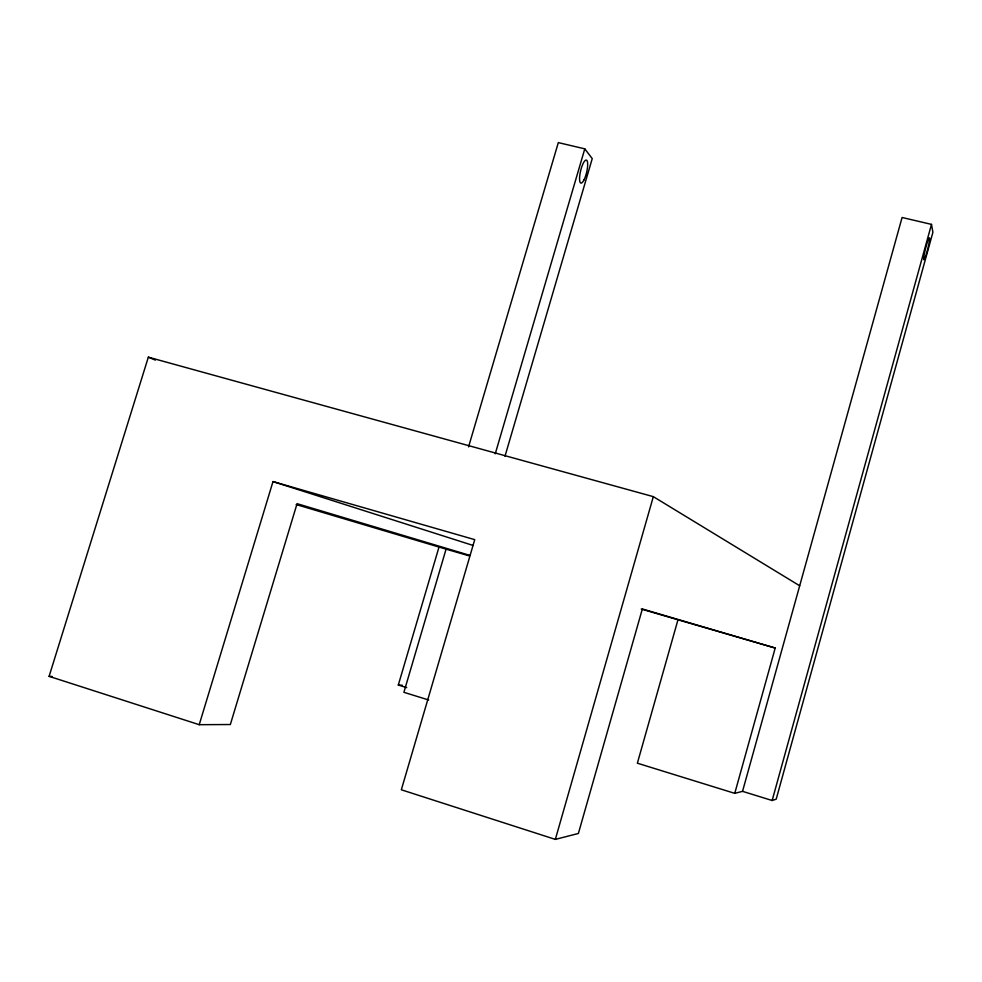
<?xml version="1.0" encoding="UTF-8"?>
<svg xmlns="http://www.w3.org/2000/svg" width="982" height="982" viewBox="0 0 982 982"><rect width="100%" height="100%" fill="white"/><g stroke="black" fill="none" stroke-linecap="round" stroke-linejoin="round"><path stroke-width="1.47" d="M742.539 791.345L902.09 217.488L931.488 224.387L932.9 232.28L776.197 799.188L772.147 800.502L742.539 791.345L734.757 793.346L637.367 763.198L677.973 619.789L641.221 609.024M772.147 800.502L931.488 224.387M734.757 793.346L775.203 648.034L642.351 608.975L578.386 833.472L555.346 839.389L401.331 789.786L474.736 539.646L272.996 481.585L199.223 724.691L49.1 676.34L148.343 357.166L653.325 496.647L799.692 585.775M555.346 839.389L653.325 496.647M495.235 453.831L584.793 148.847L558.316 142.611L468.549 446.896M504.981 456.249L592.244 158.618L584.793 148.847M406.708 687.633L398.299 685.043L439.064 546.864M469.347 555.91L446.073 549.159L403.897 692.31L428.655 699.982M199.223 724.691L230.353 724.52L297.067 503.668L470.169 555.456M49.1 676.34L52.107 676.475M398.299 685.043L402.375 685.276M677.973 619.789L775.203 648.034M296.159 504.539L446.073 549.159M272.996 481.585L473.128 545.464M148.343 357.166L155.401 360.112M925.56 256.351A11.33 1.117 -75.7 0 0 929.586 238.135A11.33 1.117 -75.7 0 0 924.737 251.944A11.33 1.117 -75.7 0 0 925.56 256.351M584.045 179.829A11.845 3.106 -76.7 0 0 586.905 160.459A11.845 3.106 -76.7 0 0 579.908 174.477A11.845 3.106 -76.7 0 0 584.045 179.829"/></g></svg>
